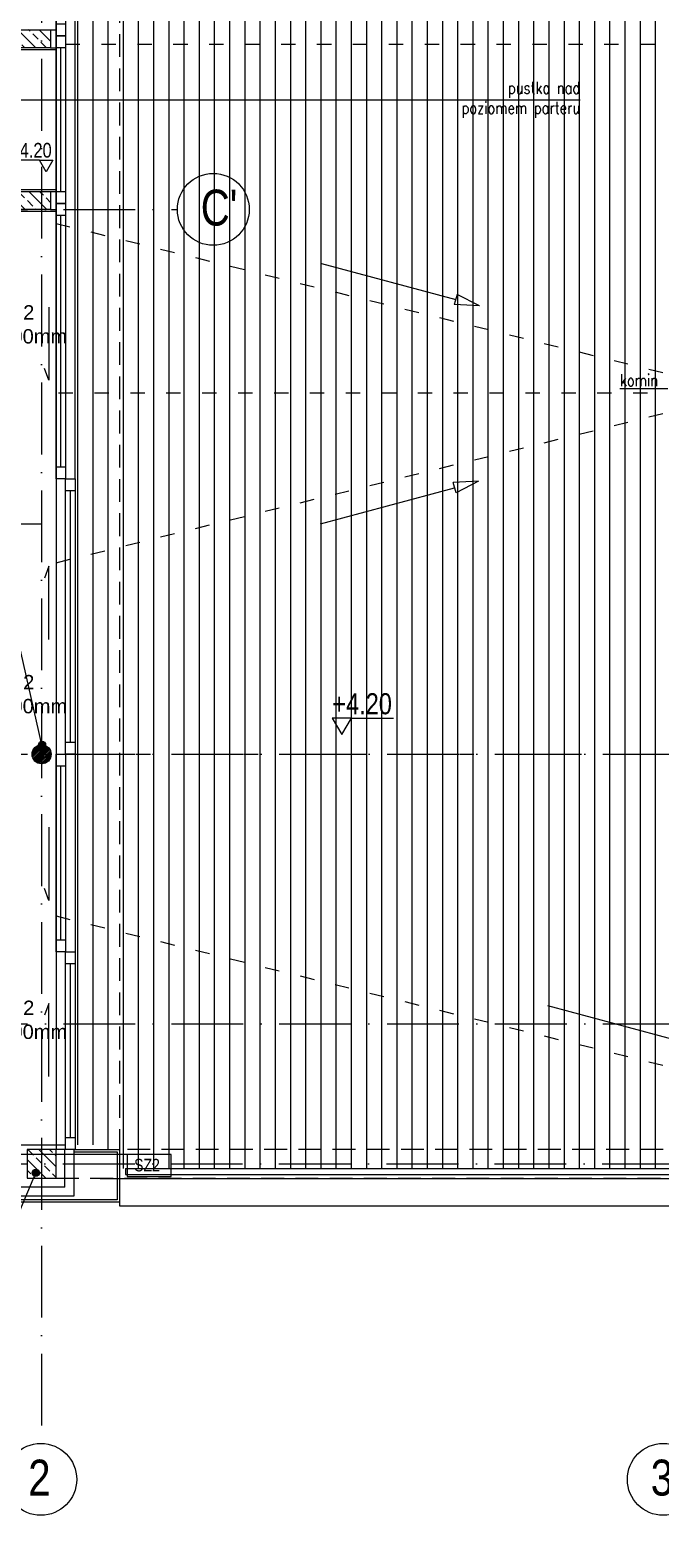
# Model space of a CAD drawing. Header units: millimetres. Extents: x 58205 to 122423, y 1055 to 94479.
# Drawn here: x 69696 to 70222, y 5370 to 6611 of the extents above; entities that cross this region are included whole.
import ezdxf

# ---------------------------------------------------------------- set-up
doc = ezdxf.new("R2010")
doc.units = ezdxf.units.MM
for name, pattern in [('ACAD_ISO03W100', [30, 12, -18]), ('ACAD_ISO10W100', [18, 12, -3, 0, -3]), ('AUDIT_D_080509132939-0', [0]), ('HIDDEN', [9.525, 6.35, -3.175])]:
    doc.linetypes.add(name, pattern=pattern)
for name, color, linetype in [('+48_HACZE', 253, 'Continuous'), ('+48_KOTY', 3, 'Continuous'), ('+48_MEBLE', 251, 'Continuous'), ('+48_OPISY', 3, 'Continuous'), ('+48_OPISY T', 3, 'Continuous'), ('+48_OPISY_ŚCIAN', 3, 'Continuous'), ('+48_OSIE', 8, 'Continuous'), ('+48_SCIANY', 1, 'Continuous'), ('+48_STOLARKA OKNA', 3, 'Continuous'), ('+48_SŁUPY', 20, 'Continuous'), ('+48_TARAS', 253, 'Continuous'), ('+48_TYNKI', 252, 'Continuous'), ('+48_WENTYLACJA', 2, 'Continuous'), ('+48_WEŁNA', 252, 'Continuous'), ('+48_WIDOK', 5, 'Continuous'), ('+48_ŻELBET', 242, 'Continuous'), ('SCHODY_', 2, 'Continuous')]:
    doc.layers.add(name, color=color, linetype=linetype)
doc.styles.get("Standard").update_dxf_attribs({"font": 'ARIAL.TTF'})
doc.styles.add('WRP_ARIAL', font='ARIAL.TTF', dxfattribs={"width": 0.8})
doc.linetypes.add('BATTING', pattern='A,0.00254,-2.54,[134,ltypeshp.shx,S=2.54,R=0,X=-2.54,Y=0],-5.08,[134,ltypeshp.shx,S=2.54,R=180,X=2.54,Y=0],-2.54', length=10.16254)

# ---------------------------------------------------------------- blocks, each defined once
blk = doc.blocks.new('OZN_OSI')
at = {"layer": '+48_OSIE', "linetype": 'Continuous', "ltscale": 5}
blk.add_circle((0, -30), 30, dxfattribs=at)
at = {"layer": '+48_OSIE', "linetype": 'Continuous', "ltscale": 5, "style": 'WRP_ARIAL', "width": 0.8}
blk.add_attdef('NR', (-23.3, -43.5), '', height=30, dxfattribs=at)
blk = doc.blocks.new('koty')
at = {"layer": '+48_KOTY', "color": 3, "ltscale": 5}
blk.add_line((70403.15, 11224.99), (70423.15, 11224.99), dxfattribs=at)
blk.add_lwpolyline([(70398.6, 11217.11), (70403.15, 11224.99), (70394.05, 11224.99)], close=True, dxfattribs=at)
at = {"layer": '+48_KOTY', "color": 3, "style": 'WRP_ARIAL', "width": 0.8}
blk.add_attdef('POZIOM', (70403.19, 11226.78), '', height=10, dxfattribs=at)
blk = doc.blocks.new('SCIANA')
at = {"layer": '+48_OPISY_ŚCIAN', "ltscale": 5}
blk.add_line((-25, 0), (25, 0), dxfattribs=at)
blk.add_lwpolyline([(-60, 0), (-25, 0), (-25, 17.5), (-60, 17.5)], close=True, dxfattribs=at)
at = {"layer": '+48_OPISY_ŚCIAN', "ltscale": 5, "style": 'WRP_ARIAL', "width": 0.8}
blk.add_attdef('TYP', (-53.6, 4.8), '', height=10, dxfattribs=at)

msp = doc.modelspace()

# ---------------------------------------------------------------- hatches: boundary and pattern name
at = {"layer": '+48_HACZE', "linetype": 'AUDIT_D_080509132939-0'}
h = msp.add_hatch(dxfattribs=at)
h.set_pattern_fill('ANSI33', color=256, scale=2, angle=90, style=0)
h.paths.add_polyline_path([(68988.484, 6610.758), (69712.984, 6610.758), (69712.984, 6595.758), (68988.484, 6595.758)])
h = msp.add_hatch(dxfattribs=at)
h.set_pattern_fill('ANSI33', color=256, scale=2, angle=90, style=0)
h.paths.add_polyline_path([(69712.984, 6460.758), (68988.484, 6460.758), (68988.484, 6475.758), (69712.984, 6475.758)])
at = {"layer": '+48_HACZE'}
h = msp.add_hatch(dxfattribs=at)
h.set_pattern_fill('ANSI31', color=256, scale=0.3, angle=180, style=0)
edge = h.paths.add_edge_path()
edge.add_arc((69705.484, 6005.758), 7.95, 0, 360)
at = {"layer": '+48_HACZE', "linetype": 'AUDIT_D_080509132939-0'}
h = msp.add_hatch(dxfattribs=at)
h.set_pattern_fill('ANSI33', color=256, scale=2, angle=90, style=0)
h.set_pattern_definition([(135, (-1.5, 0), (-8.9802561, -8.9802561), []), (135, (-1.5, 8.98), (-8.9802561, -8.9802561), [6.35, -3.175])])
h.paths.add_polyline_path([(69693.484, 5651.758), (69717.484, 5651.758), (69717.484, 5675.758), (69693.484, 5675.758)])
at = {"layer": '+48_OPISY T'}
h = msp.add_hatch(color=256, dxfattribs=at)
edge = h.paths.add_edge_path()
edge.add_arc((69705.811, 6013.627), 3, 0, 360)
h = msp.add_hatch(color=256, dxfattribs=at)
edge = h.paths.add_edge_path()
edge.add_arc((69700.659, 5656.307), 3, 0, 360)
at = {"layer": '+48_TARAS'}
h = msp.add_hatch(dxfattribs=at)
h.set_pattern_fill('LINE', color=256, scale=4, angle=90, style=0)
edge = h.paths.add_edge_path()
edge.add_arc((70263.484, 6245.758), 25, 0, 360)
h.paths.add_polyline_path([(69770.484, 7835.758), (69754.484, 7835.758), (69754.484, 7830.767), (69734.984, 7830.767), (69734.984, 7214.758), (70204.484, 7214.758), (70204.484, 6631.758), (69734.984, 6631.758), (69734.984, 5679.636), (69754.484, 5679.636), (69754.484, 5675.758), (69770.484, 5675.758), (69770.484, 5659.758), (71269.484, 5659.758), (71269.484, 7851.758), (69770.484, 7851.758)])

# ---------------------------------------------------------------- linework, layer by layer
at = {"layer": '+48_MEBLE'}
for p, q in [((69717.484, 7835.758), (69717.484, 5675.758)), ((69733.484, 5675.758), (69733.484, 5675.758))]:
    msp.add_line(p, q, dxfattribs=at)
for points in [[(69754.484, 5651.46), (71277.782, 5651.46), (71277.782, 7860.057), (69770.484, 7860.057)], [(69733.484, 6235.758), (69733.484, 6835.758)], [(69733.484, 6005.758), (69733.484, 5840.758)], [(69717.484, 5840.758), (69717.484, 5675.758)]]:
    msp.add_lwpolyline(points, dxfattribs=at)
at = {"layer": '+48_OPISY'}
msp.add_line((70228.534, 6310.924), (70188.529, 6310.924), dxfattribs=at)
for points in [[(70155.36, 6551.803), (69648.13, 6551.803)], [(69939.173, 6415.564), (70051.347, 6385.516)], [(70052.485, 6389.766), (70050.209, 6381.266)], [(70071.354, 6380.156), (70071.354, 6380.156), (70052.485, 6389.766)], [(70071.354, 6380.156), (70071.354, 6380.156), (70050.209, 6381.266)], [(69938.317, 6198.269), (70050.491, 6228.317)], [(69938.317, 6198.269), (70050.491, 6228.317)], [(70070.498, 6233.676), (70070.498, 6233.676), (70049.352, 6232.567)], [(70051.629, 6224.067), (70049.352, 6232.567)], [(70070.498, 6233.676), (70070.498, 6233.676), (70051.629, 6224.067)], [(69439.562, 6101.236), (69685.565, 6101.236), (69705.484, 6013.708)], [(70127.937, 5795.856), (70240.11, 5765.808)], [(70127.937, 5795.856), (70240.11, 5765.808)], [(69676.203, 5598.019), (69700.659, 5656.307)]]:
    msp.add_lwpolyline(points, dxfattribs=at)
at = {"layer": '+48_OPISY T'}
for centre in [(69705.811, 6013.627), (69700.659, 5656.307)]:
    msp.add_circle(centre, 3, dxfattribs=at)
at = {"layer": '+48_OPISY_ŚCIAN'}
msp.add_lwpolyline([(69724.457, 5671.443), (69685.412, 5671.443)], dxfattribs=at)
at = {"layer": '+48_OSIE', "linetype": 'ACAD_ISO10W100', "ltscale": 5}
for p, q in [((69705.484, 8208.258), (69705.484, 5430.307)), ((68101.945, 6460.758), (69818.861, 6460.758)), ((68857.484, 6198.258), (69705.484, 6198.258)), ((68101.946, 6005.758), (71564.484, 6005.758)), ((68101.931, 5780.758), (71564.484, 5780.758)), ((68101.502, 5663.758), (71564.484, 5663.758))]:
    msp.add_line(p, q, dxfattribs=at)
at = {"layer": '+48_SCIANY'}
for points in [[(68988.484, 6610.758), (69712.984, 6610.758), (69712.984, 6595.758), (68988.484, 6595.758)], [(69712.984, 6460.758), (68988.484, 6460.758), (68988.484, 6475.758), (69712.984, 6475.758)]]:
    msp.add_lwpolyline(points, close=True, dxfattribs=at)
msp.add_lwpolyline([(68992.984, 6610.758), (69712.984, 6610.758), (69712.984, 6595.758), (68992.984, 6595.758)], dxfattribs=at)
at = {"layer": '+48_STOLARKA OKNA'}
for points in [[(69725.484, 6835.758), (69725.484, 6605.758), (69717.484, 6605.758), (69717.484, 6835.758)], [(69725.484, 6615.758), (69725.484, 6605.758), (69717.484, 6605.758), (69717.484, 6615.758)], [(69725.484, 6605.758), (69725.484, 6465.758), (69717.484, 6465.758), (69717.484, 6605.758)], [(69725.484, 6605.758), (69725.484, 6595.758), (69717.484, 6595.758), (69717.484, 6605.758)], [(69725.484, 6475.758), (69725.484, 6465.758), (69717.484, 6465.758), (69717.484, 6475.758)], [(69725.484, 6465.758), (69725.484, 6235.758), (69717.484, 6235.758), (69717.484, 6465.758)], [(69725.484, 6465.758), (69725.484, 6455.758), (69717.484, 6455.758), (69717.484, 6465.758)], [(69725.484, 6245.758), (69725.484, 6235.758), (69717.484, 6235.758), (69717.484, 6245.758)], [(69733.484, 6235.758), (69733.484, 6005.758), (69725.484, 6005.758), (69725.484, 6235.758)], [(69733.484, 6235.758), (69733.484, 6225.758), (69725.484, 6225.758), (69725.484, 6235.758)], [(69725.484, 6005.758), (69725.484, 5840.758), (69717.484, 5840.758), (69717.484, 6005.758)], [(69725.484, 6005.758), (69725.484, 5995.758), (69717.484, 5995.758), (69717.484, 6005.758)], [(69733.484, 6015.758), (69733.484, 6005.758), (69725.484, 6005.758), (69725.484, 6015.758)], [(69725.484, 5850.758), (69725.484, 5840.758), (69717.484, 5840.758), (69717.484, 5850.758)], [(69733.484, 5840.758), (69733.484, 5675.758), (69725.484, 5675.758), (69725.484, 5840.758)], [(69733.484, 5840.758), (69733.484, 5830.758), (69725.484, 5830.758), (69725.484, 5840.758)], [(69733.484, 5685.758), (69733.484, 5675.758), (69725.484, 5675.758), (69725.484, 5685.758)]]:
    msp.add_lwpolyline(points, close=True, dxfattribs=at)
for points in [[(69721.484, 6475.758), (69721.484, 6595.758)], [(69721.484, 6245.758), (69721.484, 6455.758)], [(69711.484, 6379.216), (69711.484, 6318.142), (69707.891, 6327.944)], [(69729.484, 6015.758), (69729.484, 6225.758)], [(69711.484, 6101.612), (69711.484, 6162.686), (69707.891, 6152.884)], [(69721.484, 5850.758), (69721.484, 5995.758)], [(69711.484, 5944.818), (69711.484, 5883.744), (69707.891, 5893.545)], [(69729.484, 5685.758), (69729.484, 5830.758)], [(69711.484, 5736.699), (69711.484, 5797.773), (69707.891, 5787.972)]]:
    msp.add_lwpolyline(points, dxfattribs=at)
at = {"layer": '+48_SŁUPY', "linetype": 'AUDIT_D_080509132939-0'}
msp.add_circle((69705.484, 6005.758), 7.95, dxfattribs=at)
at = {"layer": '+48_TYNKI', "ltscale": 0.15}
for points in [[(68978.584, 7234.258), (68986.984, 7234.258), (68986.984, 6707.258), (69004.984, 6707.258), (69004.984, 6612.258), (68986.984, 6612.258), (68986.984, 6594.258), (69717.484, 6594.258)], [(68978.584, 6147.258), (69046.984, 6147.258), (69046.984, 6459.258), (68986.984, 6459.258), (68986.984, 6477.258), (69717.484, 6477.258)], [(69289.984, 6273.858), (69289.984, 6459.258), (69717.484, 6459.258)], [(69033.984, 5679.758), (69724.984, 5679.758)]]:
    msp.add_lwpolyline(points, dxfattribs=at)
at = {"layer": '+48_WEŁNA', "linetype": 'BATTING', "ltscale": 0.7}
msp.add_line((69724.984, 5644.258), (68825.984, 5644.258), dxfattribs=at)
msp.add_lwpolyline([(69724.984, 5644.258), (69724.984, 5675.758)], dxfattribs=at)
at = {"layer": '+48_WIDOK', "linetype": 'HIDDEN', "ltscale": 3}
for p, q in [((69770.484, 7835.758), (69770.484, 5675.758)), ((69717.484, 5651.758), (71277.484, 5651.758))]:
    msp.add_line(p, q, dxfattribs=at)
at = {"layer": '+48_WIDOK', "linetype": 'ACAD_ISO03W100'}
msp.add_line((70301.614, 6307.391), (69717.484, 6307.388), dxfattribs=at)
at = {"layer": '+48_WIDOK'}
for p, q in [((69732.484, 5675.758), (69770.484, 5675.758)), ((69770.484, 5631.758), (68813.484, 5631.758)), ((69732.484, 5636.758), (68818.484, 5636.758))]:
    msp.add_line(p, q, dxfattribs=at)
at = {"layer": '+48_WIDOK', "color": 2}
for p, q in [((69732.484, 5673.758), (69768.484, 5673.758)), ((69768.484, 5633.758), (68815.484, 5633.758))]:
    msp.add_line(p, q, dxfattribs=at)
at = {"layer": '+48_WIDOK', "color": 252}
msp.add_line((69775.484, 5659.758), (69775.484, 5654.758), dxfattribs=at)
at = {"layer": '+48_WIDOK'}
for points in [[(69770.484, 5628.758), (71330.484, 5628.758), (71330.484, 7884.758), (69770.484, 7884.758)], [(69732.484, 5675.758), (69732.484, 5636.758)], [(69770.484, 5675.758), (69770.484, 5631.758)], [(69770.484, 5631.758), (69770.484, 5628.758)]]:
    msp.add_lwpolyline(points, dxfattribs=at)
at = {"layer": '+48_WIDOK', "color": 252}
for points in [[(69775.484, 5654.758), (71274.484, 5654.758), (71274.484, 7856.758), (69775.484, 7856.758)], [(69775.484, 5659.758), (71269.484, 5659.758), (71269.484, 7851.758), (69775.484, 7851.758)]]:
    msp.add_lwpolyline(points, dxfattribs=at)
at = {"layer": '+48_WIDOK', "linetype": 'HIDDEN', "ltscale": 3}
msp.add_lwpolyline([(69744.484, 7835.758), (71253.484, 7835.758), (71253.484, 5675.758), (69770.484, 5675.758)], dxfattribs=at)
at = {"layer": '+48_WIDOK', "linetype": 'ACAD_ISO03W100'}
for points in [[(69725.484, 6598.758), (70237.484, 6598.758), (70237.484, 7247.758), (69725.484, 7247.758)], [(69717.484, 6449.065), (70294.119, 6307.391)], [(69717.484, 6165.718), (70294.119, 6307.391)], [(69754.484, 6005.758), (71253.484, 6005.758)], [(69717.484, 5870.764), (70486.766, 5681.759)]]:
    msp.add_lwpolyline(points, dxfattribs=at)
at = {"layer": '+48_WIDOK', "ltscale": 0.15}
for points in [[(69712.984, 6610.758), (69717.484, 6610.758)], [(69712.984, 6595.758), (69717.484, 6595.758)], [(69712.984, 6475.758), (69717.484, 6475.758)], [(69712.984, 6460.758), (69717.484, 6460.758)]]:
    msp.add_lwpolyline(points, dxfattribs=at)
at = {"layer": '+48_WIDOK', "ltscale": 0.3}
msp.add_lwpolyline([(69732.484, 5675.758), (69717.484, 5675.758)], dxfattribs=at)
at = {"layer": '+48_WIDOK', "color": 2}
msp.add_lwpolyline([(69768.484, 5673.758), (69768.484, 5633.758)], dxfattribs=at)
at = {"layer": '+48_ŻELBET', "linetype": 'AUDIT_D_080509132939-0'}
msp.add_lwpolyline([(69693.484, 5651.758), (69717.484, 5651.758), (69717.484, 5675.758), (69693.484, 5675.758)], close=True, dxfattribs=at)

# ---------------------------------------------------------------- block references
at = {"layer": '+48_KOTY'}
ref = msp.add_blockref('koty', (156440.423, -7327.437), dxfattribs=dict(at, xscale=-1.231999999701657, yscale=1.231999999697109, zscale=1.231999999697182))
ref.add_attrib('POZIOM', '+4.20', (69679.061, 6503.958), dxfattribs={"color": 3, "height": 12.32, "style": 'WRP_ARIAL', "width": 0.8})
ref = msp.add_blockref('koty', (-53945.262, -13719.985), dxfattribs=dict(at, xscale=1.759999999572756, yscale=1.759999999567299, zscale=1.759999999567403))
ref.add_attrib('POZIOM', '+4.20', (69948.301, 6039.152), dxfattribs={"color": 3, "height": 17.6, "style": 'WRP_ARIAL', "width": 0.8})
at = {"layer": '+48_OPISY_ŚCIAN'}
ref = msp.add_blockref('SCIANA', (69750.707, 5671.443), dxfattribs=dict(at, xscale=1.049999999999272, yscale=1.049999999999955, zscale=1.05, rotation=180))
ref.add_attrib('TYP', 'SZ2', (69782.73, 5657.463), dxfattribs={"ltscale": 5, "height": 10.5, "style": 'WRP_ARIAL', "width": 0.8})
at = {"layer": '+48_OSIE'}
ref = msp.add_blockref('OZN_OSI', (69848.861, 6490.758), dxfattribs=at)
ref.add_attrib('NR', "C'", (69838.392, 6447.217), dxfattribs={"linetype": 'Continuous', "ltscale": 5, "height": 30, "style": 'WRP_ARIAL', "width": 0.8})
at = {"layer": 'SCHODY_'}
ref = msp.add_blockref('OZN_OSI', (69704.764, 5430.315), dxfattribs=at)
ref.add_attrib('NR', '2', (69694.294, 5386.774), dxfattribs={"layer": '+48_OSIE', "linetype": 'Continuous', "ltscale": 5, "height": 30, "style": 'WRP_ARIAL', "width": 0.8})
ref = msp.add_blockref('OZN_OSI', (70224.764, 5430.315), dxfattribs=at)
ref.add_attrib('NR', '3', (70214.294, 5386.774), dxfattribs={"layer": '+48_OSIE', "linetype": 'Continuous', "ltscale": 5, "height": 30, "style": 'WRP_ARIAL', "width": 0.8})

# ---------------------------------------------------------------- texts
at = {"layer": '+48_OPISY', "style": 'WRP_ARIAL'}
for s, insert, char_height, width, attachment_point in [('{\\Fromans|c238;pustka nad \\Ppoziomem parteru}', (70155.36, 6567.16), 10, 267.38166, 3), ('{\\Fromans|c238;\\H1.905x;komin }', (70188.529, 6313.03), 5.25, 134.3981, 7)]:
    msp.add_mtext(s, dxfattribs=dict(at, insert=insert, char_height=char_height, width=width, attachment_point=attachment_point))
at = {"layer": '+48_WENTYLACJA', "color": 2, "char_height": 12, "width": 397.19916, "attachment_point": 1}
for insert in [(69651.834, 6380.758), (69651.834, 6071.966), (69651.834, 5800.051)]:
    msp.add_mtext('KSV 2\\PL=600mm', dxfattribs=dict(at, insert=insert))

doc.saveas('drawing.dxf')
